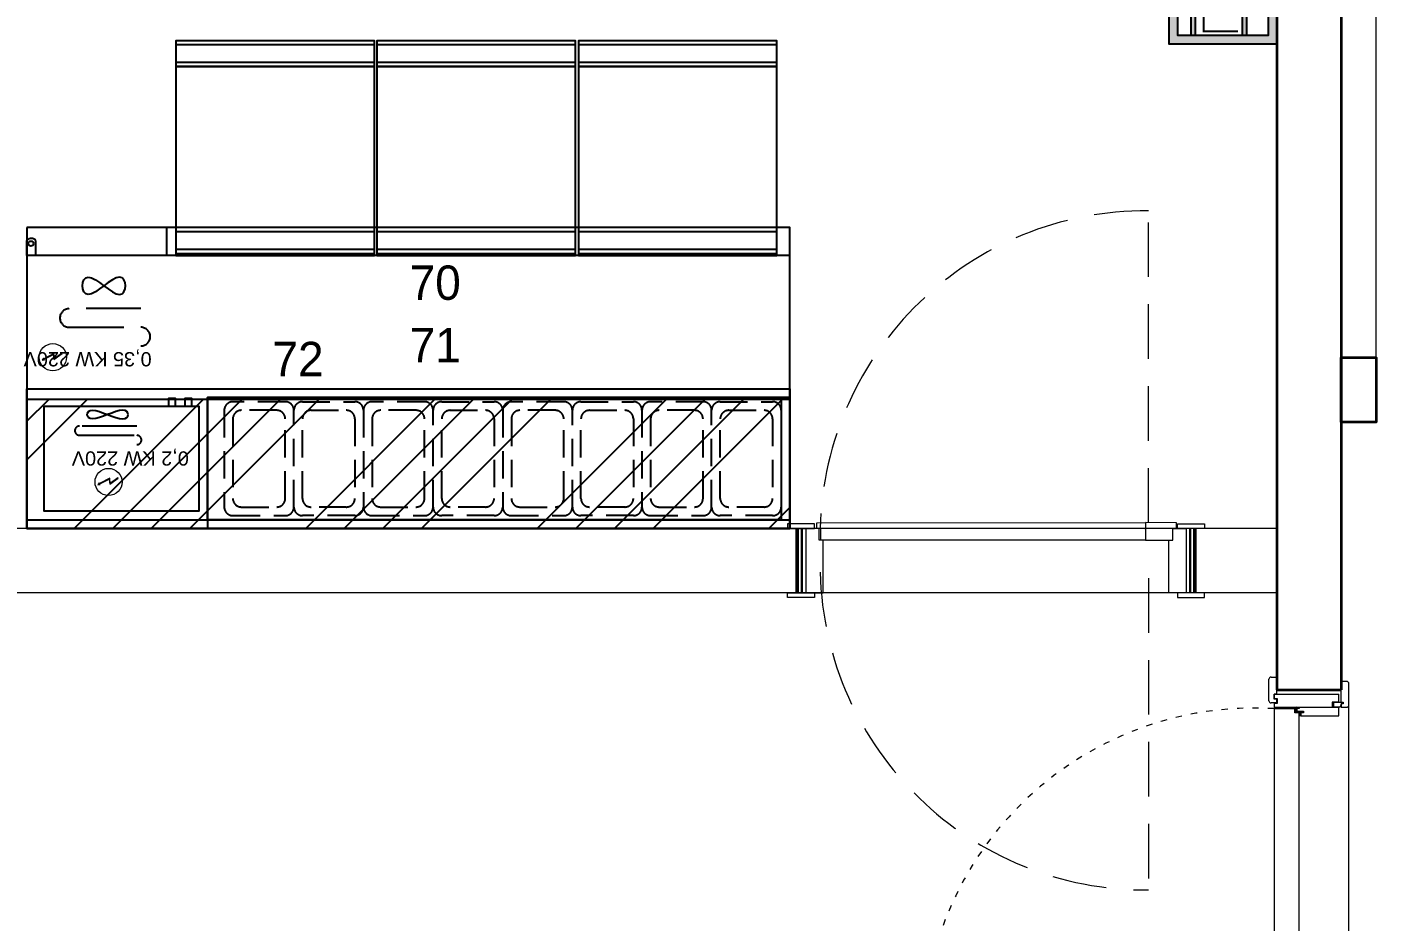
# Model space of a CAD drawing. Header units: millimetres. Extents: x 4980 to 19099, y 3891 to 5773.
# Drawn here: x 17241.8 to 17555.7, y 4369.3 to 4577.3 of the extents above; entities that cross this region are included whole.
import ezdxf

# ---------------------------------------------------------------- set-up
doc = ezdxf.new("R2010")
doc.units = ezdxf.units.MM
for name, pattern in [('ACAD_ISO03W100', [30, 12, -18]), ('DASHED', [19.05, 12.7, -6.35]), ('HIDDEN', [9.525, 6.35, -3.175])]:
    doc.linetypes.add(name, pattern=pattern)
for name, color, linetype, lineweight in [('a 2', 132, 'Continuous', 20), ('a alçıpan duvar', 162, 'Continuous', 35), ('a kapı 1', 50, 'Continuous', 5), ('a kapı 2', 51, 'Continuous', 9), ('a kapı eşik', 40, 'Continuous', 20), ('b_mob kesit', 14, 'Continuous', 30), ('no3_duvar mevcut', 4, 'Continuous', 50), ('no3_duvar ytong', 101, 'Continuous', 20), ('t_tarama', 251, 'Continuous', 15), ('t_tefris ince', 34, 'Continuous', 15)]:
    doc.layers.add(name, color=color, linetype=linetype, lineweight=lineweight)
for name, color, linetype in [('Kıtc-002 Çizgi', 7, 'Continuous'), ('Kıtc-008 Rakam', 1, 'Continuous'), ('Kıtc-011 Elk Tes Yazı 001', 1, 'Continuous'), ('Kıtc-014 Elk Tes İşaretler', 1, 'Continuous')]:
    doc.layers.add(name, color=color, linetype=linetype)
doc.styles.get("Standard").update_dxf_attribs({"font": 'stylu.ttf', "height": 10})

# ---------------------------------------------------------------- blocks, each defined once
blk = doc.blocks.new('A$C4E3860C5')
at = {"layer": 'Kıtc-014 Elk Tes İşaretler', "linetype": 'Continuous', "lineweight": 0}
for p, q in [((2.9, 3.66), (0.96, 2.3)), ((1, 2.21), (2.81, 3.48)), ((2.81, 3.48), (2.9, 2.31)), ((3, 2.49), (2.9, 3.66)), ((2.9, 2.31), (5.24, 3.52)), ((5.18, 3.62), (3, 2.49)), ((5.66, 3.81), (5.09, 3.77)), ((5.09, 3.77), (5.17, 3.64)), ((5.17, 3.64), (5.34, 3.36)), ((5.24, 3.52), (5.19, 3.62)), ((5.34, 3.36), (5.66, 3.81)), ((0.96, 2.3), (1, 2.21))]:
    blk.add_line(p, q, dxfattribs=at)
blk.add_circle((3.16, 3.16), 3.16, dxfattribs=at)
blk = doc.blocks.new('A$C32132308')
at = {"layer": 'Kıtc-002 Çizgi'}
for points in [[(0, 6), (0, 0), (46.2, 0), (46.2, 6), (0, 6)], [(0, 5), (0, 1), (46.2, 1), (46.2, 5), (0, 5)]]:
    blk.add_lwpolyline(points, dxfattribs=at)
blk = doc.blocks.new('A$C5FDC7F02')
at = {"layer": 'Kıtc-002 Çizgi', "color": 254}
blk.add_lwpolyline([(0, 6), (46.2, 6), (46.2, 50), (0, 50)], close=True, dxfattribs=at)
for points in [[(0, 6), (0, 0), (46.2, 0), (46.2, 6), (0, 6)], [(0, 5), (0, 1), (46.2, 1), (46.2, 5), (0, 5)]]:
    blk.add_lwpolyline(points, dxfattribs=at)
blk = doc.blocks.new('A$C6980294D')
at = {"layer": 'Kıtc-002 Çizgi'}
for p, q in [((177.5, 111.5), (0, 111.5)), ((0, 50), (177.5, 50)), ((145.07, 43.5), (145.07, 50))]:
    blk.add_line(p, q, dxfattribs=at)
blk.add_lwpolyline([(177.5, 43.5), (177.5, 113.5), (0, 113.5), (0, 43.5)], close=True, dxfattribs=at)
at = {"layer": 'Kıtc-002 Çizgi', "linetype": 'DASHED'}
for points in [[(167.67, 66.68), (151, 66.68, -1), (151, 71.03)], [(151, 62.34), (167.67, 62.34, 1), (167.67, 66.68)]]:
    blk.add_lwpolyline(points, format="xyb", dxfattribs=at)
at = {"layer": 'Kıtc-002 Çizgi', "linetype": 'DASHED', "ltscale": 0.1}
blk.add_lwpolyline([(163.23, 55.03), (162.47, 55.2), (161.58, 55.65), (160.6, 56.29), (159.59, 57.03), (158.57, 57.76), (157.6, 58.4), (156.71, 58.86), (155.95, 59.03), (155.35, 58.86), (154.93, 58.4), (154.67, 57.76), (154.59, 57.03), (154.67, 56.29), (154.93, 55.65), (155.35, 55.2), (155.95, 55.03), (156.71, 55.2), (157.6, 55.65), (158.57, 56.29), (159.59, 57.03), (160.6, 57.76), (161.58, 58.4), (162.47, 58.86), (163.23, 59.03), (163.82, 58.86), (164.25, 58.4), (164.51, 57.76), (164.59, 57.03), (164.51, 56.29), (164.25, 55.65), (163.82, 55.2)], close=True, dxfattribs=at)
at = {"layer": 'Kıtc-002 Çizgi'}
blk.add_lwpolyline([(175.5, 46.5), (175.5, 50), (177.5, 50), (177.5, 46.5)], dxfattribs=at)
blk.add_circle((176.57, 47.21), 0.596, dxfattribs=at)
blk.add_arc((176.5, 47.25), 1.25, 216.8699, 323.1301, dxfattribs=at)
for name, p in [('A$C4E3860C5', (168.32, 70.49)), ('A$C5FDC7F02', (3, 0)), ('A$C32132308', (3, 43.5)), ('A$C5FDC7F02', (49.87, 0)), ('A$C32132308', (49.87, 43.5)), ('A$C5FDC7F02', (96.67, 0)), ('A$C32132308', (96.67, 43.5))]:
    blk.add_blockref(name, p, dxfattribs=at)
at = {"layer": 'Kıtc-011 Elk Tes Yazı 001', "insert": (148.49, 75.77), "char_height": 3.3081, "attachment_point": 1}
blk.add_mtext_dynamic_manual_height_columns('{\\f@Arial Unicode MS|b0|i0|c162|p34;0,35 KW 220V }', width=30.749, gutter_width=50, heights=[0], dxfattribs=at)
blk = doc.blocks.new('A$C29431E44')
at = {"layer": 'Kıtc-014 Elk Tes İşaretler', "linetype": 'Continuous', "lineweight": 0}
for p, q in [((2.9, 3.66), (0.96, 2.3)), ((1, 2.21), (2.81, 3.48)), ((2.81, 3.48), (2.9, 2.31)), ((3, 2.49), (2.9, 3.66)), ((2.9, 2.31), (5.24, 3.52)), ((5.18, 3.62), (3, 2.49)), ((5.66, 3.81), (5.09, 3.77)), ((5.09, 3.77), (5.17, 3.64)), ((5.17, 3.64), (5.34, 3.36)), ((5.24, 3.52), (5.19, 3.62)), ((5.34, 3.36), (5.66, 3.81)), ((0.96, 2.3), (1, 2.21))]:
    blk.add_line(p, q, dxfattribs=at)
blk.add_circle((3.16, 3.16), 3.16, dxfattribs=at)
blk = doc.blocks.new('A$C1A153461')
at = {"layer": 'Kıtc-002 Çizgi'}
for points in [[(177.5, 0), (0, 0), (0, 32.5), (177.5, 32.5)], [(135.5, 32.5), (0, 32.5), (0, 2), (135.5, 2)], [(135.5, 2), (2, 2), (2, 30.5), (135.5, 30.5)], [(173.5, 4), (137.5, 4), (137.5, 28.5), (173.5, 28.5)], [(140.78, 4), (139.14, 4), (139.14, 2.23), (140.78, 2.23)], [(144.6, 4), (142.96, 4), (142.96, 2.23), (144.6, 2.23)]]:
    blk.add_lwpolyline(points, close=True, dxfattribs=at)
at = {"layer": 'Kıtc-002 Çizgi', "color": 254, "linetype": 'HIDDEN'}
for points in [[(4, 29.5), (16.2, 29.5, -0.414214), (18.2, 27.5), (18.2, 5, -0.414214), (16.2, 3), (4, 3, -0.414214), (2, 5), (2, 27.5, -0.414214)], [(32.4, 29.5), (20.2, 29.5, 0.414214), (18.2, 27.5), (18.2, 5, 0.414214), (20.2, 3), (32.4, 3, 0.414214), (34.4, 5), (34.4, 27.5, 0.414214)], [(36.4, 29.5), (48.6, 29.5, -0.414214), (50.6, 27.5), (50.6, 5, -0.414214), (48.6, 3), (36.4, 3, -0.414214), (34.4, 5), (34.4, 27.5, -0.414214)], [(64.8, 29.5), (52.6, 29.5, 0.414214), (50.6, 27.5), (50.6, 5, 0.414214), (52.6, 3), (64.8, 3, 0.414214), (66.8, 5), (66.8, 27.5, 0.414214)], [(68.8, 29.5), (81, 29.5, -0.414214), (83, 27.5), (83, 5, -0.414214), (81, 3), (68.8, 3, -0.414214), (66.8, 5), (66.8, 27.5, -0.414214)], [(97.2, 29.5), (85, 29.5, 0.414214), (83, 27.5), (83, 5, 0.414214), (85, 3), (97.2, 3, 0.414214), (99.2, 5), (99.2, 27.5, 0.414214)], [(101.2, 29.5), (113.4, 29.5, -0.414214), (115.4, 27.5), (115.4, 5, -0.414214), (113.4, 3), (101.2, 3, -0.414214), (99.2, 5), (99.2, 27.5, -0.414214)], [(129.6, 29.5), (117.4, 29.5, 0.414214), (115.4, 27.5), (115.4, 5, 0.414214), (117.4, 3), (129.6, 3, 0.414214), (131.6, 5), (131.6, 27.5, 0.414214)], [(6, 27.5), (14.2, 27.5, -0.414214), (16.2, 25.5), (16.2, 7, -0.414214), (14.2, 5), (6, 5, -0.414214), (4, 7), (4, 25.5, -0.414214)], [(30.4, 27.5), (22.2, 27.5, 0.414214), (20.2, 25.5), (20.2, 7, 0.414214), (22.2, 5), (30.4, 5, 0.414214), (32.4, 7), (32.4, 25.5, 0.414214)], [(38.4, 27.5), (46.6, 27.5, -0.414214), (48.6, 25.5), (48.6, 7, -0.414214), (46.6, 5), (38.4, 5, -0.414214), (36.4, 7), (36.4, 25.5, -0.414214)], [(62.8, 27.5), (54.6, 27.5, 0.414214), (52.6, 25.5), (52.6, 7, 0.414214), (54.6, 5), (62.8, 5, 0.414214), (64.8, 7), (64.8, 25.5, 0.414214)], [(70.8, 27.5), (79, 27.5, -0.414214), (81, 25.5), (81, 7, -0.414214), (79, 5), (70.8, 5, -0.414214), (68.8, 7), (68.8, 25.5, -0.414214)], [(95.2, 27.5), (87, 27.5, 0.414214), (85, 25.5), (85, 7, 0.414214), (87, 5), (95.2, 5, 0.414214), (97.2, 7), (97.2, 25.5, 0.414214)], [(103.2, 27.5), (111.4, 27.5, -0.414214), (113.4, 25.5), (113.4, 7, -0.414214), (111.4, 5), (103.2, 5, -0.414214), (101.2, 7), (101.2, 25.5, -0.414214)], [(127.6, 27.5), (119.4, 27.5, 0.414214), (117.4, 25.5), (117.4, 7, 0.414214), (119.4, 5), (127.6, 5, 0.414214), (129.6, 7), (129.6, 25.5, 0.414214)]]:
    blk.add_lwpolyline(points, format="xyb", close=True, dxfattribs=at)
at = {"layer": 'Kıtc-002 Çizgi', "linetype": 'DASHED'}
for points in [[(165.27, 10.82), (151.93, 10.82, -1), (151.93, 12.99)], [(151.93, 8.65), (165.27, 8.65, 1), (165.27, 10.82)]]:
    blk.add_lwpolyline(points, format="xyb", dxfattribs=at)
at = {"layer": 'Kıtc-002 Çizgi', "linetype": 'DASHED', "ltscale": 0.1}
blk.add_lwpolyline([(162.22, 4.99), (161.49, 5.08), (160.64, 5.31), (159.7, 5.63), (158.73, 6), (157.76, 6.36), (156.82, 6.68), (155.97, 6.91), (155.24, 7), (154.67, 6.91), (154.26, 6.68), (154.02, 6.36), (153.94, 6), (154.02, 5.63), (154.26, 5.31), (154.67, 5.08), (155.24, 4.99), (155.97, 5.08), (156.82, 5.31), (157.76, 5.63), (158.73, 6), (159.7, 6.36), (160.64, 6.68), (161.49, 6.91), (162.22, 7), (162.79, 6.91), (163.2, 6.68), (163.44, 6.36), (163.52, 6), (163.44, 5.63), (163.2, 5.31), (162.79, 5.08)], close=True, dxfattribs=at)
at = {"layer": 'Kıtc-014 Elk Tes İşaretler'}
blk.add_blockref('A$C29431E44', (155.35, 18.51), dxfattribs=at)
at = {"layer": 'Kıtc-011 Elk Tes Yazı 001', "insert": (139.84, 17.85), "char_height": 3.3081, "attachment_point": 1}
blk.add_mtext_dynamic_manual_height_columns('{\\f@Arial Unicode MS|b0|i0|c162|p34;0,2 KW 220V }', width=27.5245, gutter_width=50, heights=[0], dxfattribs=at)
blk = doc.blocks.new('A$C49A75413')
h = blk.add_hatch(color=252)
h.dxf.hatch_style = 1
h.paths.add_polyline_path([(50, 0), (50, 25), (0, 25), (0, 0)])
h.paths.add_polyline_path([(48, 2), (48, 23), (2, 23), (2, 2)], flags=16)
h.paths.add_polyline_path([(17, 17), (32, 17), (32, 6), (17, 6)], flags=0)
h = blk.add_hatch(color=252)
h.dxf.hatch_style = 1
h.paths.add_polyline_path([(2, 18), (2, 17), (16, 17), (16, 6), (2, 6), (2, 5), (48, 5), (48, 6), (33, 6), (33, 17), (48, 17), (48, 18)])
h.paths.add_polyline_path([(32, 17), (32, 6), (17, 6), (17, 17)], flags=16)
at = {"color": 252}
for points in [[(0, 0), (0, 25), (50, 25), (50, 0)], [(2, 2), (2, 23), (48, 23), (48, 2)]]:
    blk.add_lwpolyline(points, close=True, dxfattribs=at)
for points in [[(2, 18), (48, 18)], [(2, 17), (16, 17)], [(16, 17), (16, 6)], [(17, 17), (17, 6)], [(17, 17), (32, 17)], [(32, 17), (32, 6)], [(33, 17), (33, 6)], [(33, 17), (48, 17)], [(2, 6), (16, 6)], [(2, 5), (48, 5)], [(17, 6), (32, 6)], [(33, 6), (48, 6)]]:
    blk.add_lwpolyline(points, dxfattribs=at)
at = {"layer": 'Kıtc-002 Çizgi', "color": 0, "const_width": 0.5}
for points in [[(15, 16), (15, 8), (3, 8)], [(31, 16), (31, 8), (18, 8)], [(47, 16), (47, 8), (34, 8)]]:
    blk.add_lwpolyline(points, dxfattribs=at)

msp = doc.modelspace()

# ---------------------------------------------------------------- hatches: boundary and pattern name
at = {"layer": 'a kapı 1'}
h = msp.add_hatch(color=256, dxfattribs=at)
h.paths.add_polyline_path([(17537.39, 4419.08), (17537.37, 4418.98), (17537.2, 4418.99), (17537.2, 4418.85), (17537.37, 4418.86), (17537.39, 4418.76), (17537.45, 4418.86), (17537.59, 4418.87), (17537.6, 4418.76), (17537.7, 4418.92), (17537.6, 4419.08), (17537.59, 4418.98), (17537.45, 4418.98)])
h.paths.add_polyline_path([(17537.2, 4419.09, 0.2663), (17536.8, 4418.79), (17536.8, 4418.39, 0.268071), (17537.2, 4418.09)])
h.paths.add_polyline_path([(17537.1, 4418.96), (17537.1, 4418.22, -0.088912), (17536.98, 4418.3, -0.285346), (17536.98, 4418.88, -0.088079)], flags=16)
for points in [[(17537.2, 4418.09), (17537.2, 4419.09, 0.2663), (17536.8, 4418.79), (17536.8, 4418.39, 0.268071)], [(17537.45, 4418.98), (17537.39, 4419.08), (17537.37, 4418.98), (17537.2, 4418.99), (17537.2, 4418.85), (17537.37, 4418.86), (17537.39, 4418.76), (17537.45, 4418.86), (17537.59, 4418.87), (17537.6, 4418.76), (17537.7, 4418.92), (17537.6, 4419.08), (17537.59, 4418.98)], [(17538.2, 4417.09), (17538.2, 4418.09, 0.2663), (17537.8, 4417.79), (17537.8, 4417.39, 0.268071)], [(17538.45, 4417.98), (17538.38, 4418.08), (17538.37, 4417.98), (17538.2, 4417.99), (17538.2, 4417.85), (17538.37, 4417.86), (17538.38, 4417.76), (17538.45, 4417.86), (17538.59, 4417.87), (17538.6, 4417.76), (17538.7, 4417.92), (17538.6, 4418.08), (17538.59, 4417.98)]]:
    msp.add_hatch(color=256, dxfattribs=at).paths.add_polyline_path(points)
h = msp.add_hatch(color=256, dxfattribs=at)
h.paths.add_polyline_path([(17538.38, 4418.08), (17538.37, 4417.98), (17538.2, 4417.99), (17538.2, 4417.85), (17538.37, 4417.86), (17538.38, 4417.76), (17538.45, 4417.86), (17538.59, 4417.87), (17538.6, 4417.76), (17538.7, 4417.92), (17538.6, 4418.08), (17538.59, 4417.98), (17538.45, 4417.98)])
h.paths.add_polyline_path([(17538.2, 4418.09, 0.2663), (17537.8, 4417.79), (17537.8, 4417.39, 0.268071), (17538.2, 4417.09)])
h.paths.add_polyline_path([(17538.1, 4417.96), (17538.1, 4417.22, -0.088912), (17537.98, 4417.3, -0.285346), (17537.98, 4417.88, -0.088079)], flags=16)
at = {"layer": 'Kıtc-002 Çizgi'}
h = msp.add_hatch(dxfattribs=at)
h.set_pattern_fill('ANSI34', color=254, scale=2, style=0)
h.set_pattern_definition([(45, (12844.483, 2423.156), (-26.94077, 26.94077), []), (45, (12853.464, 2423.156), (-26.94077, 26.94077), []), (45, (12862.444, 2423.156), (-26.94077, 26.94077), []), (45, (12871.424, 2423.156), (-26.94077, 26.94077), [])])
h.paths.add_polyline_path([(17241.8, 4460.66), (17419.3, 4460.66), (17419.3, 4490.66), (17241.8, 4490.66)])

# ---------------------------------------------------------------- linework, layer by layer
at = {"layer": 'a 2', "linetype": 'ACAD_ISO03W100', "ltscale": 0.4}
msp.add_line((17547.58, 4635.17), (17547.58, 4500.42), dxfattribs=at)
msp.add_lwpolyline([(17547.58, 4635.34), (17547.58, 4485.42)], dxfattribs=at)
at = {"layer": 'a 2'}
msp.add_lwpolyline([(17555.69, 4500.42), (17555.69, 4635.34)], dxfattribs=at)
at = {"layer": 'a alçıpan duvar'}
msp.add_line((17532.58, 4423.09), (17547.58, 4423.09), dxfattribs=at)
for points in [[(17532.58, 4677.45), (17532.58, 4423.09)], [(17547.58, 4677.45), (17547.58, 4423.09)], [(17532.58, 4423.09), (17547.58, 4423.09)], [(17532.58, 4423.09), (17547.58, 4423.09)]]:
    msp.add_lwpolyline(points, dxfattribs=at)
for points in [[(17547.58, 4490.42), (17547.58, 4500.42), (17555.69, 4500.42), (17555.69, 4490.42), (17555.69, 4485.42), (17547.58, 4485.42)], [(17547.58, 4490.42), (17547.58, 4500.42), (17555.69, 4500.42), (17555.69, 4490.42), (17555.69, 4485.42), (17547.58, 4485.42)], [(17547.58, 4490.42), (17547.58, 4500.42), (17555.69, 4500.42), (17555.69, 4490.42), (17555.69, 4485.42), (17547.65, 4485.42)], [(17547.58, 4490.42), (17547.58, 4500.42), (17555.69, 4500.42), (17555.69, 4490.42), (17555.69, 4485.42), (17547.58, 4485.42)], [(17547.58, 4490.42), (17547.58, 4500.42), (17555.69, 4500.42), (17555.69, 4490.42), (17555.69, 4485.42), (17547.65, 4485.42)]]:
    msp.add_lwpolyline(points, close=True, dxfattribs=at)
at = {"layer": 'a kapı 1'}
for p, q in [((17531.28, 4426.09), (17532.58, 4426.09)), ((17532.58, 4422.12), (17532.58, 4426.09)), ((17530.78, 4420.59), (17530.78, 4425.59)), ((17548.88, 4425.09), (17547.58, 4425.09)), ((17547.58, 4420.27), (17547.58, 4425.09)), ((17549.38, 4419.59), (17549.38, 4424.59)), ((17532.58, 4420.09), (17531.28, 4420.09)), ((17531.96, 4422.12), (17531.96, 4420.97)), ((17531.96, 4420.95), (17531.96, 4422.12)), ((17531.96, 4422.12), (17532.58, 4422.12)), ((17531.96, 4422.09), (17531.96, 4420.95)), ((17532.58, 4420.95), (17531.96, 4420.95)), ((17531.98, 4422.09), (17531.98, 4421.02)), ((17532.48, 4422.09), (17531.98, 4422.09)), ((17531.98, 4422.09), (17547, 4422.09)), ((17532.78, 4421.02), (17531.98, 4421.02)), ((17531.98, 4420.02), (17531.98, 4419.09)), ((17531.98, 4420.02), (17532.78, 4420.02)), ((17532.58, 4420.09), (17532.58, 4420.95)), ((17532.58, 4420.95), (17532.58, 4420.09)), ((17532.78, 4420.02), (17532.78, 4421.02)), ((17547, 4420.29), (17545.5, 4420.29)), ((17545.5, 4420.29), (17545.5, 4419.09)), ((17545.78, 4420.27), (17548.08, 4420.27)), ((17545.78, 4420.27), (17545.78, 4419.09)), ((17547, 4420.27), (17545.78, 4420.27)), ((17547, 4420.29), (17547, 4422.09)), ((17547.58, 4419.09), (17547.58, 4419.87)), ((17547.58, 4419.87), (17547.58, 4419.09)), ((17547.58, 4419.87), (17547.58, 4419.09)), ((17548.08, 4419.87), (17547.58, 4419.87)), ((17548.08, 4420.27), (17548.08, 4419.87)), ((17531.98, 4419.09), (17547, 4419.09)), ((17536.8, 4418.79), (17536.8, 4418.39)), ((17536.9, 4418.59), (17536.9, 4418.59)), ((17537.1, 4418.22), (17537.1, 4418.96)), ((17537.2, 4418.09), (17537.2, 4419.09)), ((17537.2, 4418.74), (17537.2, 4419.09)), ((17537.2, 4419.09), (17537.8, 4419.09)), ((17537.37, 4418.98), (17537.2, 4418.99)), ((17537.37, 4418.86), (17537.2, 4418.85)), ((17537.2, 4418.75), (17537.2, 4418.09)), ((17537.2, 4418.74), (17537.2, 4418.09)), ((17537.2, 4418.74), (17537.2, 4418.14)), ((17537.2, 4418.74), (17537.2, 4418.09)), ((17537.8, 4418.75), (17537.25, 4418.75)), ((17537.25, 4418.75), (17537.25, 4418.14)), ((17537.25, 4418.14), (17538.8, 4418.14)), ((17537.39, 4419.08), (17537.37, 4418.98)), ((17537.39, 4418.76), (17537.37, 4418.86)), ((17537.45, 4418.98), (17537.39, 4419.08)), ((17537.45, 4418.86), (17537.39, 4418.76)), ((17537.59, 4418.98), (17537.45, 4418.98)), ((17537.59, 4418.87), (17537.45, 4418.86)), ((17537.6, 4419.08), (17537.59, 4418.98)), ((17537.6, 4418.76), (17537.59, 4418.87)), ((17537.7, 4418.92), (17537.6, 4419.08)), ((17537.7, 4418.92), (17537.6, 4418.76)), ((17537.8, 4419.09), (17537.8, 4418.75)), ((17538.1, 4417.22), (17538.1, 4417.96)), ((17538.37, 4417.98), (17538.19, 4417.99)), ((17538.37, 4417.86), (17538.19, 4417.85)), ((17538.2, 4417.74), (17538.2, 4418.09)), ((17538.2, 4417.09), (17538.2, 4418.09)), ((17538.2, 4417.75), (17538.2, 4417.09)), ((17538.8, 4417.75), (17538.2, 4417.75)), ((17538.2, 4417.74), (17538.2, 4417.09)), ((17538.2, 4417.74), (17538.2, 4417.14)), ((17538.2, 4417.74), (17538.2, 4417.09)), ((17538.2, 4417.09), (17547, 4417.09)), ((17538.2, 4417.09), (17547, 4417.09)), ((17538.38, 4418.08), (17538.37, 4417.98)), ((17538.38, 4417.76), (17538.37, 4417.86)), ((17538.45, 4417.98), (17538.38, 4418.08)), ((17538.45, 4417.86), (17538.38, 4417.76)), ((17538.59, 4417.98), (17538.45, 4417.98)), ((17538.59, 4417.87), (17538.45, 4417.86)), ((17538.6, 4418.08), (17538.59, 4417.98)), ((17538.6, 4417.76), (17538.59, 4417.87)), ((17538.7, 4417.92), (17538.6, 4418.08)), ((17538.7, 4417.92), (17538.6, 4417.76)), ((17538.8, 4418.14), (17538.8, 4417.75)), ((17545.78, 4419.09), (17546.95, 4419.09)), ((17547.38, 4419.09), (17545.78, 4419.09)), ((17547, 4417.09), (17547, 4419.09)), ((17547.38, 4419.29), (17547.38, 4419.09)), ((17547.58, 4419.29), (17547.38, 4419.29)), ((17547.58, 4419.09), (17547.58, 4419.29)), ((17547.58, 4419.09), (17547.58, 4419.24)), ((17547.58, 4419.09), (17548.88, 4419.09)), ((17547.58, 4419.09), (17548.82, 4419.09))]:
    msp.add_line(p, q, dxfattribs=at)
for centre, radius, start, end in [((17531.28, 4425.59), 0.5, 90, 180), ((17548.88, 4424.59), 0.5, 0, 90), ((17531.28, 4420.59), 0.5, 180, 270), ((17548.88, 4419.59), 0.5, 270, 0), ((17537.26, 4418.59), 0.503, 97.0543, 157.0802), ((17537.26, 4418.59), 0.503, 202.9198, 262.9457), ((17537.45, 4418.59), 0.552, 148.0538, 211.7574), ((17537.26, 4418.59), 0.403, 113.6786, 133.8128), ((17537.26, 4418.59), 0.403, 225.9978, 246.3214), ((17537.26, 4418.59), 0.403, 97.0543, 98.8184), ((17538.26, 4417.59), 0.503, 97.0543, 157.0802), ((17538.26, 4417.59), 0.503, 202.9198, 262.9457), ((17538.45, 4417.59), 0.552, 148.0538, 211.7574), ((17538.26, 4417.59), 0.403, 113.6786, 133.8128), ((17538.26, 4417.59), 0.403, 225.9978, 246.3214), ((17538.26, 4417.59), 0.403, 97.0543, 98.8184)]:
    msp.add_arc(centre, radius, start, end, dxfattribs=at)
at = {"layer": 'a kapı 2', "ltscale": 0.12}
msp.add_lwpolyline([(17536.78, 4417.74), (17536.78, 4418.74), (17531.98, 4418.74), (17531.98, 4337.44), (17536.78, 4337.44), (17536.78, 4338.44), (17537.78, 4338.44), (17537.78, 4417.74)], close=True, dxfattribs=at)
at = {"layer": 'a kapı 2', "linetype": 'ACAD_ISO03W100', "ltscale": 0.12}
msp.add_arc((17527.41, 4341.69), 77.19, 86.6047, 182.765, dxfattribs=at)
at = {"layer": 'a kapı eşik'}
msp.add_lwpolyline([(17549.38, 4336.59), (17549.38, 4419.59)], dxfattribs=at)
at = {"layer": 'b_mob kesit'}
for p, q in [((17421.02, 4460.66), (17421.02, 4445.66)), ((17422.1, 4460.66), (17422.1, 4445.66)), ((17512.43, 4460.66), (17512.43, 4445.66)), ((17513.51, 4460.66), (17513.51, 4445.66))]:
    msp.add_line(p, q, dxfattribs=at)
at = {"layer": 'Kıtc-002 Çizgi', "elevation": 0}
msp.add_lwpolyline([(17241.8, 4460.66), (17419.3, 4460.66), (17419.3, 4490.66), (17241.8, 4490.66)], close=True, dxfattribs=at)
at = {"layer": 'no3_duvar mevcut'}
for p, q in [((17421.02, 4460.66), (17421.02, 4445.66)), ((17513.51, 4460.66), (17513.51, 4445.66))]:
    msp.add_line(p, q, dxfattribs=at)
at = {"layer": 'no3_duvar ytong'}
for p, q in [((17532.58, 4460.66), (16427.01, 4460.66)), ((17501.89, 4460.66), (17502.22, 4460.66)), ((17532.58, 4445.66), (16412.01, 4445.66))]:
    msp.add_line(p, q, dxfattribs=at)
at = {"layer": 't_tarama', "linetype": 'DASHED'}
for p, q in [((17502.77, 4462.03), (17502.75, 4535.25)), ((17502.77, 4449.11), (17502.75, 4375.89))]:
    msp.add_line(p, q, dxfattribs=at)
for centre, start, end in [((17502.21, 4458.69, 0), 89.5875, 178.5139), ((17502.21, 4452.45, 0), 181.4861, 270.4125)]:
    msp.add_arc(centre, 75.89, start, end, dxfattribs=at)
at = {"layer": 't_tefris ince'}
for points in [[(17425.03, 4460.66), (17425.03, 4461.74), (17418.73, 4461.74), (17418.73, 4460.66)], [(17509.5, 4460.66), (17509.51, 4461.74), (17515.81, 4461.74), (17515.8, 4460.66)], [(17425.03, 4445.66), (17425.03, 4444.58), (17418.73, 4444.58), (17418.73, 4445.66)], [(17509.5, 4445.66), (17509.5, 4444.58), (17515.8, 4444.58), (17515.8, 4445.66)]]:
    msp.add_lwpolyline(points, close=True, dxfattribs=at)
for points in [[(17423, 4445.66), (17427.05, 4445.66), (17427.05, 4457.96), (17426.15, 4457.96), (17426.15, 4460.66), (17423, 4460.66), (17423, 4445.66)], [(17427.23, 4457.96), (17426.51, 4457.96), (17426.51, 4460.66), (17425.61, 4460.66), (17425.61, 4462.01), (17502.05, 4462.03), (17502.05, 4462.03)], [(17502.05, 4462.03), (17502.05, 4460.68), (17502.05, 4460.68), (17502.05, 4457.98), (17426.51, 4457.96)], [(17507.66, 4457.96), (17508.38, 4457.96), (17508.38, 4460.66), (17509.28, 4460.66), (17509.28, 4462.01), (17502.05, 4462.03), (17502.05, 4462.03)], [(17502.05, 4462.03), (17502.05, 4460.68), (17502.05, 4460.68), (17502.05, 4457.98), (17508.38, 4457.96)], [(17511.53, 4445.66), (17507.48, 4445.66), (17507.48, 4457.96), (17508.38, 4457.96), (17508.38, 4460.66), (17511.53, 4460.66), (17511.53, 4445.66)]]:
    msp.add_lwpolyline(points, dxfattribs=at)

# ---------------------------------------------------------------- block references
at = {"layer": 'Kıtc-002 Çizgi', "lineweight": -2, "rotation": 270}
msp.add_blockref('A$C49A75413', (17507.58, 4623.33), dxfattribs=at)
at = {"layer": 'Kıtc-002 Çizgi', "rotation": 180}
for name, p in [('A$C6980294D', (17419.3, 4574.16, 0)), ('A$C1A153461', (17419.3, 4493.16))]:
    msp.add_blockref(name, p, dxfattribs=at)

# ---------------------------------------------------------------- texts
at = {"layer": 'Kıtc-008 Rakam', "color": 1}
for s, p in [('70', (17330.84, 4513.86)), ('71', (17330.84, 4499.32)), ('72', (17298.92, 4496.1))]:
    msp.add_text(s, height=8, dxfattribs=at).set_placement(p)

doc.saveas('drawing.dxf')
